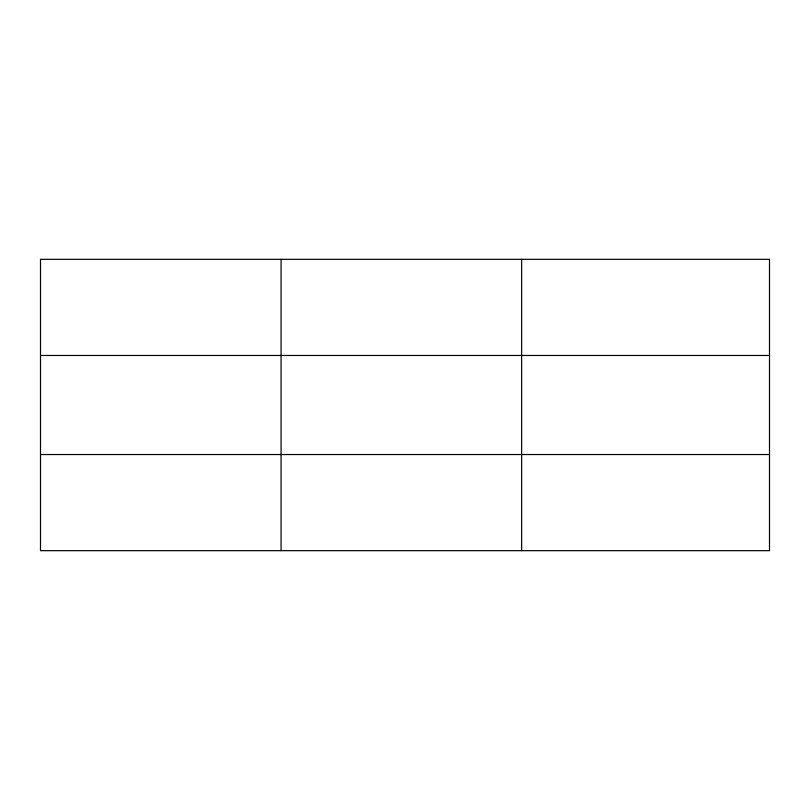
<?xml version="1.0" encoding="UTF-8"?>
<svg xmlns="http://www.w3.org/2000/svg" width="810" height="810" viewBox="0 0 810 810"><rect width="100%" height="100%" fill="white"/><g stroke="black" fill="none" stroke-linecap="round" stroke-linejoin="round"><path stroke-width="1.21" d="M281.07 259.332L281.07 550.668M521.64 259.332L521.64 550.668M40.5 355.468L769.5 355.468M40.5 454.531L769.5 454.531M769.5 259.332L769.5 550.668L40.5 550.668L40.5 259.332L769.5 259.332"/></g></svg>
